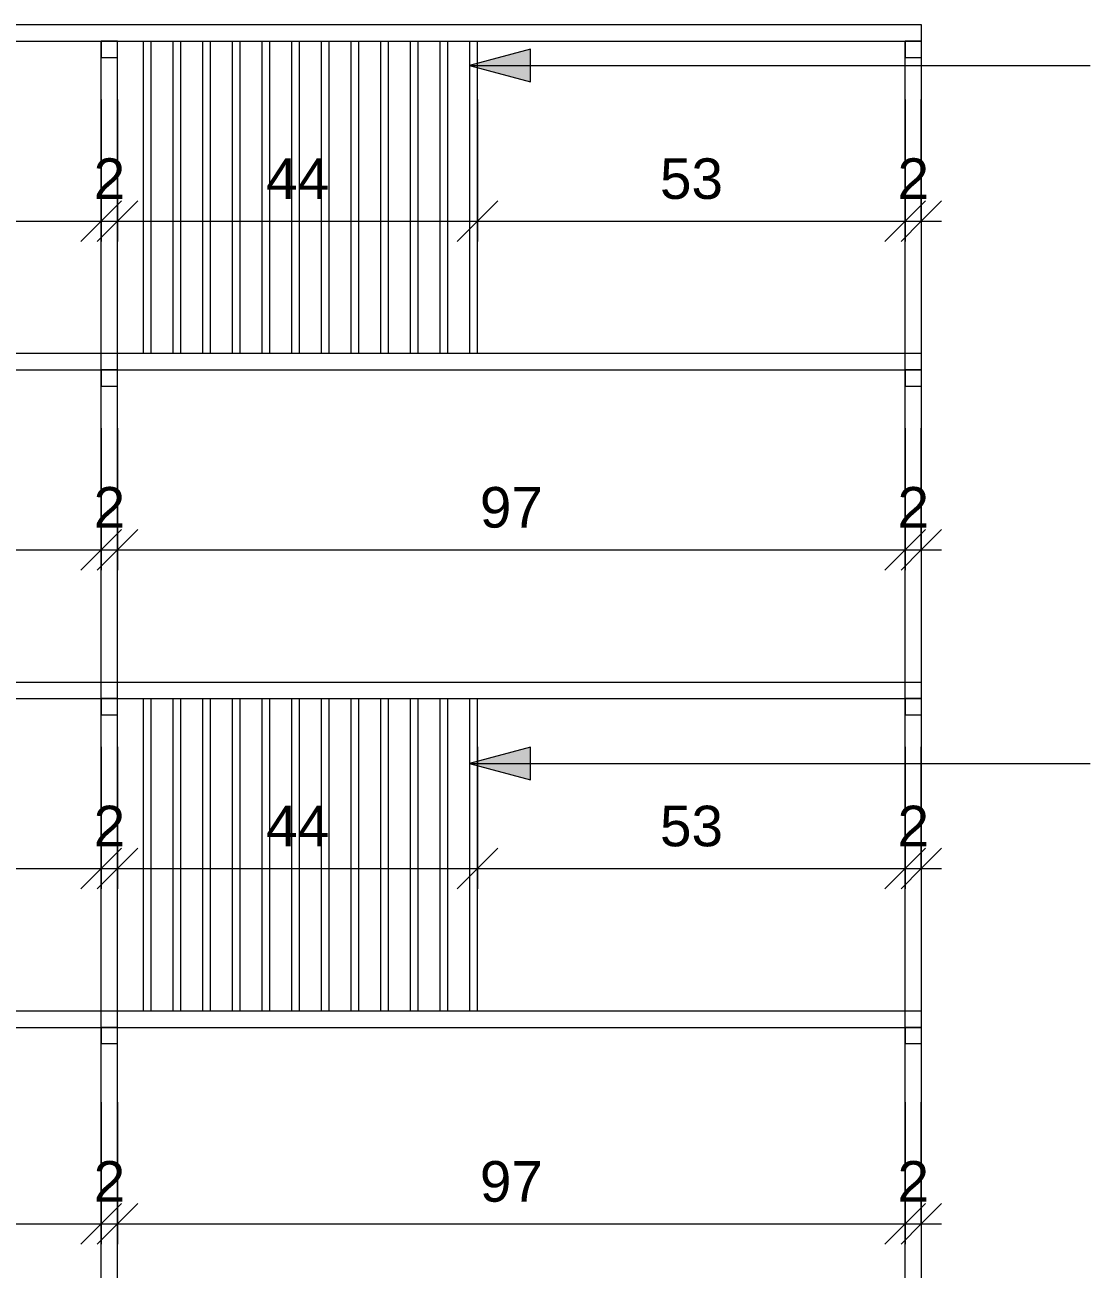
# Model space of a CAD drawing. Header units: millimetres. Extents: x 5688 to 18484, y 2540 to 6636.
# Drawn here: x 14110 to 15422, y 4137 to 5670 of the extents above; entities that cross this region are included whole.
import ezdxf

# ---------------------------------------------------------------- set-up
doc = ezdxf.new("R2010")
doc.units = ezdxf.units.MM
doc.linetypes.add('Overhead', pattern=[3.96875, 2.38125, -1.5875])
for name, color, linetype, lineweight in [('A-ANNO-DIMS', 211, 'Continuous', 9), ('A-ANNO-DIMS-25', 211, 'Continuous', 9), ('A-FLOR-OVHD', 1, 'Overhead', 9), ('G-ANNO-TEXT', 231, 'Continuous', 9), ('I-FURN', 30, 'Continuous', 9)]:
    doc.layers.add(name, color=color, linetype=linetype, lineweight=lineweight)
doc.styles.add('@Arial Unicode MS', font='ARIALUNI.TTF', dxfattribs={"height": 50})
doc.dimstyles.new('CRT_-__Metros_-_Linha_de_chamada_3_5_mm_1', dxfattribs={"dimscale": 304.8, "dimtxt": 50.292243, "dimasz": 0.164042, "dimexe": 0.082021, "dimexo": 0.0625, "dimgap": 0.04101, "dimtad": 1, "dimdec": 0, "dimlfac": 0.1, "dimdsep": 46, "dimtxsty": '@Arial Unicode MS', "dimblk1": 'OBLIQUE', "dimblk2": 'OBLIQUE', "dimsah": 1, "dimcen": 0.09, "dimdle": 0.082021, "dimazin": 0, "dimtfac": 1, "dimtdec": 4, "dimtix": 1, "dimtmove": 0, "dimatfit": 3, "dimfxl": 0.492126, "dimfxlon": 1, "dimtvp": 1, "dimtolj": 1, "dimtzin": 0, "dimarcsym": 2})

# ---------------------------------------------------------------- blocks, each defined once
blk = doc.blocks.new('estante - estante-4589433-VISTA FRONTAL ESTANTE MEZANINO')
at = {"layer": 'I-FURN'}
for p, q in [((7479.7, 5670), (5479.7, 5670)), ((7479.7, 5650), (7479.7, 5670)), ((5479.7, 5650), (7479.7, 5650)), ((6489.7, 5650), (6469.7, 5650)), ((6469.7, 5650), (6469.7, 5630)), ((6469.7, 5650), (6489.7, 5650)), ((6469.7, 3000), (6469.7, 5650)), ((6489.7, 5630), (6489.7, 5650)), ((6489.7, 3000), (6489.7, 5650)), ((6521.2, 5650), (6521.2, 5265)), ((6531.2, 5265), (6531.2, 5650)), ((6557.7, 5650), (6557.7, 5265)), ((6567.7, 5265), (6567.7, 5650)), ((6594.3, 5650), (6594.3, 5265)), ((6604.3, 5265), (6604.3, 5650)), ((6630.8, 5650), (6630.8, 5265)), ((6640.8, 5265), (6640.8, 5650)), ((6667.3, 5650), (6667.3, 5265)), ((6677.3, 5265), (6677.3, 5650)), ((6703.9, 5650), (6703.9, 5265)), ((6713.9, 5265), (6713.9, 5650)), ((6740.4, 5650), (6740.4, 5265)), ((6750.4, 5265), (6750.4, 5650)), ((6777, 5650), (6777, 5265)), ((6787, 5265), (6787, 5650)), ((6813.5, 5650), (6813.5, 5265)), ((6823.5, 5265), (6823.5, 5650)), ((6850, 5650), (6850, 5265)), ((6860, 5265), (6860, 5650)), ((6886.6, 5650), (6886.6, 5265)), ((6896.6, 5265), (6896.6, 5650)), ((6923.1, 5650), (6923.1, 5265)), ((6933.1, 5265), (6933.1, 5650)), ((7479.7, 5650), (7459.7, 5650)), ((7459.7, 5650), (7459.7, 5630)), ((7459.7, 5650), (7479.7, 5650)), ((7459.7, 3000), (7459.7, 5650)), ((7479.7, 5630), (7479.7, 5650)), ((7479.7, 3000), (7479.7, 5650)), ((6469.7, 5630), (6489.7, 5630)), ((7459.7, 5630), (7479.7, 5630)), ((7479.7, 5265), (5479.7, 5265)), ((7479.7, 5245), (7479.7, 5265)), ((5479.7, 5245), (7479.7, 5245)), ((6489.7, 5245), (6469.7, 5245)), ((6469.7, 5245), (6469.7, 5225)), ((6489.7, 5225), (6489.7, 5245)), ((7479.7, 5245), (7459.7, 5245)), ((7459.7, 5245), (7459.7, 5225)), ((7479.7, 5225), (7479.7, 5245)), ((6469.7, 5225), (6489.7, 5225)), ((7459.7, 5225), (7479.7, 5225)), ((7479.7, 4860), (5479.7, 4860)), ((7479.7, 4840), (7479.7, 4860)), ((5479.7, 4840), (7479.7, 4840)), ((6489.7, 4840), (6469.7, 4840)), ((6469.7, 4840), (6469.7, 4820)), ((6489.7, 4820), (6489.7, 4840)), ((6521.2, 4840), (6521.2, 4455)), ((6531.2, 4455), (6531.2, 4840)), ((6557.7, 4840), (6557.7, 4455)), ((6567.7, 4455), (6567.7, 4840)), ((6594.3, 4840), (6594.3, 4455)), ((6604.3, 4455), (6604.3, 4840)), ((6630.8, 4840), (6630.8, 4455)), ((6640.8, 4455), (6640.8, 4840)), ((6667.3, 4840), (6667.3, 4455)), ((6677.3, 4455), (6677.3, 4840)), ((6703.9, 4840), (6703.9, 4455)), ((6713.9, 4455), (6713.9, 4840)), ((6740.4, 4840), (6740.4, 4455)), ((6750.4, 4455), (6750.4, 4840)), ((6777, 4840), (6777, 4455)), ((6787, 4455), (6787, 4840)), ((6813.5, 4840), (6813.5, 4455)), ((6823.5, 4455), (6823.5, 4840)), ((6850, 4840), (6850, 4455)), ((6860, 4455), (6860, 4840)), ((6886.6, 4840), (6886.6, 4455)), ((6896.6, 4455), (6896.6, 4840)), ((6923.1, 4840), (6923.1, 4455)), ((6933.1, 4455), (6933.1, 4840)), ((7479.7, 4840), (7459.7, 4840)), ((7459.7, 4840), (7459.7, 4820)), ((7479.7, 4820), (7479.7, 4840)), ((6469.7, 4820), (6489.7, 4820)), ((7459.7, 4820), (7479.7, 4820)), ((7479.7, 4455), (5479.7, 4455)), ((7479.7, 4435), (7479.7, 4455)), ((5479.7, 4435), (7479.7, 4435)), ((6489.7, 4435), (6469.7, 4435)), ((6469.7, 4435), (6469.7, 4415)), ((6489.7, 4415), (6489.7, 4435)), ((7479.7, 4435), (7459.7, 4435)), ((7459.7, 4435), (7459.7, 4415)), ((7479.7, 4415), (7479.7, 4435)), ((6469.7, 4415), (6489.7, 4415)), ((7459.7, 4415), (7479.7, 4415))]:
    blk.add_line(p, q, dxfattribs=at)
blk = doc.blocks.new('DIMBLOCK40-VISTA FRONTAL ESTANTE MEZANINO')
at = {"layer": 'A-ANNO-DIMS-25'}
for p, q in [((13729.2, 4342.9), (13729.2, 4167.9)), ((13729.2, 4192.9), (13729.2, 4342.9)), ((14204.2, 4342.9), (14204.2, 4167.9)), ((14204.2, 4192.9), (14204.2, 4342.9)), ((13729.2, 4192.9), (14204.2, 4192.9))]:
    blk.add_line(p, q, dxfattribs=at)
at = {"layer": 'A-ANNO-DIMS-25', "lineweight": 18}
for p, q in [((13729.2, 4192.9), (13754.2, 4217.9)), ((14204.2, 4192.9), (14229.2, 4217.9)), ((13729.2, 4192.9), (13704.2, 4167.9)), ((14204.2, 4192.9), (14179.2, 4167.9))]:
    blk.add_line(p, q, dxfattribs=at)
at = {"layer": 'A-ANNO-DIMS-25', "color": 0, "insert": (13928, 4270.3), "char_height": 50, "width": 92.937, "attachment_point": 1, "line_spacing_factor": 1.117605, "style": '@Arial Unicode MS'}
blk.add_mtext('48', dxfattribs=at)
blk = doc.blocks.new('_Oblique')
at = {"color": 0, "linetype": 'ByBlock', "lineweight": -2}
blk.add_line((-0.5, -0.5), (0.5, 0.5), dxfattribs=at)
blk = doc.blocks.new('DIMBLOCK41-VISTA FRONTAL ESTANTE MEZANINO')
at = {"layer": 'A-ANNO-DIMS-25'}
for p, q in [((14204.2, 4342.9), (14204.2, 4167.9)), ((14204.2, 4192.9), (14204.2, 4342.9)), ((14224.2, 4342.9), (14224.2, 4167.9)), ((14224.2, 4192.9), (14224.2, 4342.9)), ((14204.2, 4192.9), (14224.2, 4192.9))]:
    blk.add_line(p, q, dxfattribs=at)
at = {"layer": 'A-ANNO-DIMS-25', "lineweight": 18}
for p, q in [((14204.2, 4192.9), (14229.2, 4217.9)), ((14224.2, 4192.9), (14249.2, 4217.9)), ((14204.2, 4192.9), (14179.2, 4167.9)), ((14224.2, 4192.9), (14199.2, 4167.9))]:
    blk.add_line(p, q, dxfattribs=at)
at = {"layer": 'A-ANNO-DIMS-25', "color": 0, "insert": (14194.9, 4270.3), "char_height": 50, "width": 46.468, "attachment_point": 1, "line_spacing_factor": 1.117605, "style": '@Arial Unicode MS'}
blk.add_mtext('2', dxfattribs=at)
blk = doc.blocks.new('DIMBLOCK42-VISTA FRONTAL ESTANTE MEZANINO')
at = {"layer": 'A-ANNO-DIMS-25'}
for p, q in [((14224.2, 4342.9), (14224.2, 4167.9)), ((14224.2, 4192.9), (14224.2, 4342.9)), ((15194.2, 4342.9), (15194.2, 4167.9)), ((15194.2, 4192.9), (15194.2, 4342.9)), ((14224.2, 4192.9), (15194.2, 4192.9))]:
    blk.add_line(p, q, dxfattribs=at)
at = {"layer": 'A-ANNO-DIMS-25', "lineweight": 18}
for p, q in [((14224.2, 4192.9), (14249.2, 4217.9)), ((15194.2, 4192.9), (15219.2, 4217.9)), ((14224.2, 4192.9), (14199.2, 4167.9)), ((15194.2, 4192.9), (15169.2, 4167.9))]:
    blk.add_line(p, q, dxfattribs=at)
at = {"layer": 'A-ANNO-DIMS-25', "color": 0, "insert": (14670.5, 4270.3), "char_height": 50, "width": 92.937, "attachment_point": 1, "line_spacing_factor": 1.117605, "style": '@Arial Unicode MS'}
blk.add_mtext('97', dxfattribs=at)
blk = doc.blocks.new('DIMBLOCK43-VISTA FRONTAL ESTANTE MEZANINO')
at = {"layer": 'A-ANNO-DIMS-25'}
for p, q in [((15194.2, 4342.9), (15194.2, 4167.9)), ((15194.2, 4192.9), (15194.2, 4342.9)), ((15214.2, 4342.9), (15214.2, 4167.9)), ((15214.2, 4192.9), (15214.2, 4342.9)), ((15194.2, 4192.9), (15239.2, 4192.9))]:
    blk.add_line(p, q, dxfattribs=at)
at = {"layer": 'A-ANNO-DIMS-25', "lineweight": 18}
for p, q in [((15194.2, 4192.9), (15219.2, 4217.9)), ((15214.2, 4192.9), (15239.2, 4217.9)), ((15194.2, 4192.9), (15169.2, 4167.9)), ((15214.2, 4192.9), (15189.2, 4167.9))]:
    blk.add_line(p, q, dxfattribs=at)
at = {"layer": 'A-ANNO-DIMS-25', "color": 0, "insert": (15184.9, 4270.3), "char_height": 50, "width": 46.468, "attachment_point": 1, "line_spacing_factor": 1.117605, "style": '@Arial Unicode MS'}
blk.add_mtext('2', dxfattribs=at)
blk = doc.blocks.new('DIMBLOCK45-VISTA FRONTAL ESTANTE MEZANINO')
at = {"layer": 'A-ANNO-DIMS-25'}
for p, q in [((13234.2, 4780.7), (13234.2, 4605.7)), ((13234.2, 4630.7), (13234.2, 4780.7)), ((14204.2, 4780.7), (14204.2, 4605.7)), ((14204.2, 4630.7), (14204.2, 4780.7)), ((13234.2, 4630.7), (14204.2, 4630.7))]:
    blk.add_line(p, q, dxfattribs=at)
at = {"layer": 'A-ANNO-DIMS-25', "lineweight": 18}
for p, q in [((13234.2, 4630.7), (13259.2, 4655.7)), ((14204.2, 4630.7), (14229.2, 4655.7)), ((13234.2, 4630.7), (13209.2, 4605.7)), ((14204.2, 4630.7), (14179.2, 4605.7))]:
    blk.add_line(p, q, dxfattribs=at)
at = {"layer": 'A-ANNO-DIMS-25', "color": 0, "insert": (13680.5, 4708.1), "char_height": 50, "width": 92.937, "attachment_point": 1, "line_spacing_factor": 1.117605, "style": '@Arial Unicode MS'}
blk.add_mtext('97', dxfattribs=at)
blk = doc.blocks.new('DIMBLOCK46-VISTA FRONTAL ESTANTE MEZANINO')
at = {"layer": 'A-ANNO-DIMS-25'}
for p, q in [((14204.2, 4780.7), (14204.2, 4605.7)), ((14204.2, 4630.7), (14204.2, 4780.7)), ((14224.2, 4780.7), (14224.2, 4605.7)), ((14224.2, 4630.7), (14224.2, 4780.7)), ((14204.2, 4630.7), (14224.2, 4630.7))]:
    blk.add_line(p, q, dxfattribs=at)
at = {"layer": 'A-ANNO-DIMS-25', "lineweight": 18}
for p, q in [((14204.2, 4630.7), (14229.2, 4655.7)), ((14224.2, 4630.7), (14249.2, 4655.7)), ((14204.2, 4630.7), (14179.2, 4605.7)), ((14224.2, 4630.7), (14199.2, 4605.7))]:
    blk.add_line(p, q, dxfattribs=at)
at = {"layer": 'A-ANNO-DIMS-25', "color": 0, "insert": (14194.9, 4708.1), "char_height": 50, "width": 46.468, "attachment_point": 1, "line_spacing_factor": 1.117605, "style": '@Arial Unicode MS'}
blk.add_mtext('2', dxfattribs=at)
blk = doc.blocks.new('DIMBLOCK47-VISTA FRONTAL ESTANTE MEZANINO')
at = {"layer": 'A-ANNO-DIMS-25'}
for p, q in [((14224.2, 4780.7), (14224.2, 4605.7)), ((14224.2, 4630.7), (14224.2, 4780.7)), ((14667.7, 4780.7), (14667.7, 4605.7)), ((14667.7, 4630.7), (14667.7, 4780.7)), ((14224.2, 4630.7), (14667.7, 4630.7))]:
    blk.add_line(p, q, dxfattribs=at)
at = {"layer": 'A-ANNO-DIMS-25', "lineweight": 18}
for p, q in [((14224.2, 4630.7), (14249.2, 4655.7)), ((14667.7, 4630.7), (14692.7, 4655.7)), ((14224.2, 4630.7), (14199.2, 4605.7)), ((14667.7, 4630.7), (14642.7, 4605.7))]:
    blk.add_line(p, q, dxfattribs=at)
at = {"layer": 'A-ANNO-DIMS-25', "color": 0, "insert": (14407.3, 4708.1), "char_height": 50, "width": 92.937, "attachment_point": 1, "line_spacing_factor": 1.117605, "style": '@Arial Unicode MS'}
blk.add_mtext('44', dxfattribs=at)
blk = doc.blocks.new('DIMBLOCK48-VISTA FRONTAL ESTANTE MEZANINO')
at = {"layer": 'A-ANNO-DIMS-25'}
for p, q in [((14667.7, 4780.7), (14667.7, 4605.7)), ((14667.7, 4630.7), (14667.7, 4780.7)), ((15194.2, 4780.7), (15194.2, 4605.7)), ((15194.2, 4630.7), (15194.2, 4780.7)), ((14667.7, 4630.7), (15194.2, 4630.7))]:
    blk.add_line(p, q, dxfattribs=at)
at = {"layer": 'A-ANNO-DIMS-25', "lineweight": 18}
for p, q in [((14667.7, 4630.7), (14692.7, 4655.7)), ((15194.2, 4630.7), (15219.2, 4655.7)), ((14667.7, 4630.7), (14642.7, 4605.7)), ((15194.2, 4630.7), (15169.2, 4605.7))]:
    blk.add_line(p, q, dxfattribs=at)
at = {"layer": 'A-ANNO-DIMS-25', "color": 0, "insert": (14892.3, 4708.1), "char_height": 50, "width": 92.937, "attachment_point": 1, "line_spacing_factor": 1.117605, "style": '@Arial Unicode MS'}
blk.add_mtext('53', dxfattribs=at)
blk = doc.blocks.new('DIMBLOCK49-VISTA FRONTAL ESTANTE MEZANINO')
at = {"layer": 'A-ANNO-DIMS-25'}
for p, q in [((15194.2, 4780.7), (15194.2, 4605.7)), ((15194.2, 4630.7), (15194.2, 4780.7)), ((15214.2, 4780.7), (15214.2, 4605.7)), ((15214.2, 4630.7), (15214.2, 4780.7)), ((15194.2, 4630.7), (15239.2, 4630.7))]:
    blk.add_line(p, q, dxfattribs=at)
at = {"layer": 'A-ANNO-DIMS-25', "lineweight": 18}
for p, q in [((15194.2, 4630.7), (15219.2, 4655.7)), ((15214.2, 4630.7), (15239.2, 4655.7)), ((15194.2, 4630.7), (15169.2, 4605.7)), ((15214.2, 4630.7), (15189.2, 4605.7))]:
    blk.add_line(p, q, dxfattribs=at)
at = {"layer": 'A-ANNO-DIMS-25', "color": 0, "insert": (15184.9, 4708.1), "char_height": 50, "width": 46.468, "attachment_point": 1, "line_spacing_factor": 1.117605, "style": '@Arial Unicode MS'}
blk.add_mtext('2', dxfattribs=at)
blk = doc.blocks.new('DIMBLOCK53-VISTA FRONTAL ESTANTE MEZANINO')
at = {"layer": 'A-ANNO-DIMS-25'}
for p, q in [((13729.2, 5173.3), (13729.2, 4998.3)), ((13729.2, 5023.3), (13729.2, 5173.3)), ((14204.2, 5173.3), (14204.2, 4998.3)), ((14204.2, 5023.3), (14204.2, 5173.3)), ((13729.2, 5023.3), (14204.2, 5023.3))]:
    blk.add_line(p, q, dxfattribs=at)
at = {"layer": 'A-ANNO-DIMS-25', "lineweight": 18}
for p, q in [((13729.2, 5023.3), (13754.2, 5048.3)), ((14204.2, 5023.3), (14229.2, 5048.3)), ((13729.2, 5023.3), (13704.2, 4998.3)), ((14204.2, 5023.3), (14179.2, 4998.3))]:
    blk.add_line(p, q, dxfattribs=at)
at = {"layer": 'A-ANNO-DIMS-25', "color": 0, "insert": (13928, 5100.7), "char_height": 50, "width": 92.937, "attachment_point": 1, "line_spacing_factor": 1.117605, "style": '@Arial Unicode MS'}
blk.add_mtext('48', dxfattribs=at)
blk = doc.blocks.new('DIMBLOCK54-VISTA FRONTAL ESTANTE MEZANINO')
at = {"layer": 'A-ANNO-DIMS-25'}
for p, q in [((14204.2, 5173.3), (14204.2, 4998.3)), ((14204.2, 5023.3), (14204.2, 5173.3)), ((14224.2, 5173.3), (14224.2, 4998.3)), ((14224.2, 5023.3), (14224.2, 5173.3)), ((14204.2, 5023.3), (14224.2, 5023.3))]:
    blk.add_line(p, q, dxfattribs=at)
at = {"layer": 'A-ANNO-DIMS-25', "lineweight": 18}
for p, q in [((14204.2, 5023.3), (14229.2, 5048.3)), ((14224.2, 5023.3), (14249.2, 5048.3)), ((14204.2, 5023.3), (14179.2, 4998.3)), ((14224.2, 5023.3), (14199.2, 4998.3))]:
    blk.add_line(p, q, dxfattribs=at)
at = {"layer": 'A-ANNO-DIMS-25', "color": 0, "insert": (14194.9, 5100.7), "char_height": 50, "width": 46.468, "attachment_point": 1, "line_spacing_factor": 1.117605, "style": '@Arial Unicode MS'}
blk.add_mtext('2', dxfattribs=at)
blk = doc.blocks.new('DIMBLOCK55-VISTA FRONTAL ESTANTE MEZANINO')
at = {"layer": 'A-ANNO-DIMS-25'}
for p, q in [((14224.2, 5173.3), (14224.2, 4998.3)), ((14224.2, 5023.3), (14224.2, 5173.3)), ((15194.2, 5173.3), (15194.2, 4998.3)), ((15194.2, 5023.3), (15194.2, 5173.3)), ((14224.2, 5023.3), (15194.2, 5023.3))]:
    blk.add_line(p, q, dxfattribs=at)
at = {"layer": 'A-ANNO-DIMS-25', "lineweight": 18}
for p, q in [((14224.2, 5023.3), (14249.2, 5048.3)), ((15194.2, 5023.3), (15219.2, 5048.3)), ((14224.2, 5023.3), (14199.2, 4998.3)), ((15194.2, 5023.3), (15169.2, 4998.3))]:
    blk.add_line(p, q, dxfattribs=at)
at = {"layer": 'A-ANNO-DIMS-25', "color": 0, "insert": (14670.5, 5100.7), "char_height": 50, "width": 92.937, "attachment_point": 1, "line_spacing_factor": 1.117605, "style": '@Arial Unicode MS'}
blk.add_mtext('97', dxfattribs=at)
blk = doc.blocks.new('DIMBLOCK56-VISTA FRONTAL ESTANTE MEZANINO')
at = {"layer": 'A-ANNO-DIMS-25'}
for p, q in [((15194.2, 5173.3), (15194.2, 4998.3)), ((15194.2, 5023.3), (15194.2, 5173.3)), ((15214.2, 5173.3), (15214.2, 4998.3)), ((15214.2, 5023.3), (15214.2, 5173.3)), ((15194.2, 5023.3), (15239.2, 5023.3))]:
    blk.add_line(p, q, dxfattribs=at)
at = {"layer": 'A-ANNO-DIMS-25', "lineweight": 18}
for p, q in [((15194.2, 5023.3), (15219.2, 5048.3)), ((15214.2, 5023.3), (15239.2, 5048.3)), ((15194.2, 5023.3), (15169.2, 4998.3)), ((15214.2, 5023.3), (15189.2, 4998.3))]:
    blk.add_line(p, q, dxfattribs=at)
at = {"layer": 'A-ANNO-DIMS-25', "color": 0, "insert": (15184.9, 5100.7), "char_height": 50, "width": 46.468, "attachment_point": 1, "line_spacing_factor": 1.117605, "style": '@Arial Unicode MS'}
blk.add_mtext('2', dxfattribs=at)
blk = doc.blocks.new('DIMBLOCK58-VISTA FRONTAL ESTANTE MEZANINO')
at = {"layer": 'A-ANNO-DIMS-25'}
for p, q in [((13234.2, 5578.2), (13234.2, 5403.2)), ((13234.2, 5428.2), (13234.2, 5578.2)), ((14204.2, 5578.2), (14204.2, 5403.2)), ((14204.2, 5428.2), (14204.2, 5578.2)), ((13234.2, 5428.2), (14204.2, 5428.2))]:
    blk.add_line(p, q, dxfattribs=at)
at = {"layer": 'A-ANNO-DIMS-25', "lineweight": 18}
for p, q in [((13234.2, 5428.2), (13259.2, 5453.2)), ((14204.2, 5428.2), (14229.2, 5453.2)), ((13234.2, 5428.2), (13209.2, 5403.2)), ((14204.2, 5428.2), (14179.2, 5403.2))]:
    blk.add_line(p, q, dxfattribs=at)
at = {"layer": 'A-ANNO-DIMS-25', "color": 0, "insert": (13680.5, 5505.6), "char_height": 50, "width": 92.937, "attachment_point": 1, "line_spacing_factor": 1.117605, "style": '@Arial Unicode MS'}
blk.add_mtext('97', dxfattribs=at)
blk = doc.blocks.new('DIMBLOCK59-VISTA FRONTAL ESTANTE MEZANINO')
at = {"layer": 'A-ANNO-DIMS-25'}
for p, q in [((14204.2, 5578.2), (14204.2, 5403.2)), ((14204.2, 5428.2), (14204.2, 5578.2)), ((14224.2, 5578.2), (14224.2, 5403.2)), ((14224.2, 5428.2), (14224.2, 5578.2)), ((14204.2, 5428.2), (14224.2, 5428.2))]:
    blk.add_line(p, q, dxfattribs=at)
at = {"layer": 'A-ANNO-DIMS-25', "lineweight": 18}
for p, q in [((14204.2, 5428.2), (14229.2, 5453.2)), ((14224.2, 5428.2), (14249.2, 5453.2)), ((14204.2, 5428.2), (14179.2, 5403.2)), ((14224.2, 5428.2), (14199.2, 5403.2))]:
    blk.add_line(p, q, dxfattribs=at)
at = {"layer": 'A-ANNO-DIMS-25', "color": 0, "insert": (14194.9, 5505.6), "char_height": 50, "width": 46.468, "attachment_point": 1, "line_spacing_factor": 1.117605, "style": '@Arial Unicode MS'}
blk.add_mtext('2', dxfattribs=at)
blk = doc.blocks.new('DIMBLOCK60-VISTA FRONTAL ESTANTE MEZANINO')
at = {"layer": 'A-ANNO-DIMS-25'}
for p, q in [((14224.2, 5578.2), (14224.2, 5403.2)), ((14224.2, 5428.2), (14224.2, 5578.2)), ((14667.7, 5578.2), (14667.7, 5403.2)), ((14667.7, 5428.2), (14667.7, 5578.2)), ((14224.2, 5428.2), (14667.7, 5428.2))]:
    blk.add_line(p, q, dxfattribs=at)
at = {"layer": 'A-ANNO-DIMS-25', "lineweight": 18}
for p, q in [((14224.2, 5428.2), (14249.2, 5453.2)), ((14667.7, 5428.2), (14692.7, 5453.2)), ((14224.2, 5428.2), (14199.2, 5403.2)), ((14667.7, 5428.2), (14642.7, 5403.2))]:
    blk.add_line(p, q, dxfattribs=at)
at = {"layer": 'A-ANNO-DIMS-25', "color": 0, "insert": (14407.3, 5505.6), "char_height": 50, "width": 92.937, "attachment_point": 1, "line_spacing_factor": 1.117605, "style": '@Arial Unicode MS'}
blk.add_mtext('44', dxfattribs=at)
blk = doc.blocks.new('DIMBLOCK61-VISTA FRONTAL ESTANTE MEZANINO')
at = {"layer": 'A-ANNO-DIMS-25'}
for p, q in [((14667.7, 5578.2), (14667.7, 5403.2)), ((14667.7, 5428.2), (14667.7, 5578.2)), ((15194.2, 5578.2), (15194.2, 5403.2)), ((15194.2, 5428.2), (15194.2, 5578.2)), ((14667.7, 5428.2), (15194.2, 5428.2))]:
    blk.add_line(p, q, dxfattribs=at)
at = {"layer": 'A-ANNO-DIMS-25', "lineweight": 18}
for p, q in [((14667.7, 5428.2), (14692.7, 5453.2)), ((15194.2, 5428.2), (15219.2, 5453.2)), ((14667.7, 5428.2), (14642.7, 5403.2)), ((15194.2, 5428.2), (15169.2, 5403.2))]:
    blk.add_line(p, q, dxfattribs=at)
at = {"layer": 'A-ANNO-DIMS-25', "color": 0, "insert": (14892.3, 5505.6), "char_height": 50, "width": 92.937, "attachment_point": 1, "line_spacing_factor": 1.117605, "style": '@Arial Unicode MS'}
blk.add_mtext('53', dxfattribs=at)
blk = doc.blocks.new('DIMBLOCK62-VISTA FRONTAL ESTANTE MEZANINO')
at = {"layer": 'A-ANNO-DIMS-25'}
for p, q in [((15194.2, 5578.2), (15194.2, 5403.2)), ((15194.2, 5428.2), (15194.2, 5578.2)), ((15214.2, 5578.2), (15214.2, 5403.2)), ((15214.2, 5428.2), (15214.2, 5578.2)), ((15194.2, 5428.2), (15239.2, 5428.2))]:
    blk.add_line(p, q, dxfattribs=at)
at = {"layer": 'A-ANNO-DIMS-25', "lineweight": 18}
for p, q in [((15194.2, 5428.2), (15219.2, 5453.2)), ((15214.2, 5428.2), (15239.2, 5453.2)), ((15194.2, 5428.2), (15169.2, 5403.2)), ((15214.2, 5428.2), (15189.2, 5403.2))]:
    blk.add_line(p, q, dxfattribs=at)
at = {"layer": 'A-ANNO-DIMS-25', "color": 0, "insert": (15184.9, 5505.6), "char_height": 50, "width": 46.468, "attachment_point": 1, "line_spacing_factor": 1.117605, "style": '@Arial Unicode MS'}
blk.add_mtext('2', dxfattribs=at)

msp = doc.modelspace()

# ---------------------------------------------------------------- hatches: boundary and pattern name
at = {"layer": 'G-ANNO-TEXT'}
for points in [[(14657.952, 5620.01), (14732.952, 5599.914), (14732.952, 5640.107)], [(14657.952, 4760.01), (14732.952, 4739.914), (14732.952, 4780.107)]]:
    msp.add_hatch(color=7, dxfattribs=at).paths.add_polyline_path(points)

# ---------------------------------------------------------------- linework, layer by layer
at = {"layer": 'A-FLOR-OVHD'}
for p, q in [((14667.706, 5265), (14667.706, 5650)), ((14667.706, 4455), (14667.706, 4840))]:
    msp.add_line(p, q, dxfattribs=at)
at = {"layer": 'G-ANNO-TEXT', "color": 7}
for p, q in [((14732.952, 5640.107), (14657.952, 5620.01)), ((14732.952, 5599.914), (14732.952, 5640.107)), ((14657.952, 5620.01), (14732.952, 5599.914)), ((14657.952, 5620.01), (15422.06, 5620.01)), ((14732.952, 4780.107), (14657.952, 4760.01)), ((14732.952, 4739.914), (14732.952, 4780.107)), ((14657.952, 4760.01), (14732.952, 4739.914)), ((14657.952, 4760.01), (15422.06, 4760.01))]:
    msp.add_line(p, q, dxfattribs=at)

# ---------------------------------------------------------------- block references
at = {"layer": 'I-FURN'}
msp.add_blockref('estante - estante-4589433-VISTA FRONTAL ESTANTE MEZANINO', (7734.594, 0), dxfattribs=at)

# ---------------------------------------------------------------- dimensions: what is measured, and where the dimension line sits
at = {"layer": 'A-ANNO-DIMS'}
for base, p1, p2, override, picture, middle in [((14204.245, 5428.21), (13234.245, 5578.21), (14204.245, 5578.21), {"dimpost": '<>', "dimfxl": 970}, 'DIMBLOCK58-VISTA FRONTAL ESTANTE MEZANINO', (13719.245, 5466.256)), ((14224.245, 5428.21), (14204.245, 5578.21), (14224.245, 5578.21), {"dimpost": '<>', "dimfxl": 20}, 'DIMBLOCK59-VISTA FRONTAL ESTANTE MEZANINO', (14214.245, 5465.83)), ((14667.706, 5428.21), (14224.245, 5578.21), (14667.706, 5578.21), {"dimpost": '<>', "dimfxl": 443.461538}, 'DIMBLOCK60-VISTA FRONTAL ESTANTE MEZANINO', (14445.976, 5465.71)), ((15194.245, 5428.21), (14667.706, 5578.21), (15194.245, 5578.21), {"dimpost": '<>', "dimfxl": 526.538462}, 'DIMBLOCK61-VISTA FRONTAL ESTANTE MEZANINO', (14930.976, 5466.256)), ((15214.245, 5428.21), (15194.245, 5578.21), (15214.245, 5578.21), {"dimpost": '<>', "dimfxl": 20}, 'DIMBLOCK62-VISTA FRONTAL ESTANTE MEZANINO', (15204.245, 5465.83)), ((14204.244909801, 5023.251925627), (13729.244909801, 5173.251925627), (14204.244909801, 5173.251925627), {"dimpost": '<>', "dimfxl": 475}, 'DIMBLOCK53-VISTA FRONTAL ESTANTE MEZANINO', (13966.744909801, 5061.297628368)), ((14224.245, 5023.252), (14204.245, 5173.252), (14224.245, 5173.252), {"dimpost": '<>', "dimfxl": 20}, 'DIMBLOCK54-VISTA FRONTAL ESTANTE MEZANINO', (14214.245, 5060.871)), ((15194.245, 5023.252), (14224.245, 5173.252), (15194.245, 5173.252), {"dimpost": '<>', "dimfxl": 970}, 'DIMBLOCK55-VISTA FRONTAL ESTANTE MEZANINO', (14709.245, 5061.298)), ((15214.245, 5023.252), (15194.245, 5173.252), (15214.245, 5173.252), {"dimpost": '<>', "dimfxl": 20}, 'DIMBLOCK56-VISTA FRONTAL ESTANTE MEZANINO', (15204.245, 5060.871)), ((14204.245, 4630.699), (13234.245, 4780.699), (14204.245, 4780.699), {"dimpost": '<>', "dimfxl": 970}, 'DIMBLOCK45-VISTA FRONTAL ESTANTE MEZANINO', (13719.245, 4668.745)), ((14224.245, 4630.699), (14204.245, 4780.699), (14224.245, 4780.699), {"dimpost": '<>', "dimfxl": 20}, 'DIMBLOCK46-VISTA FRONTAL ESTANTE MEZANINO', (14214.245, 4668.319)), ((14667.706, 4630.699), (14224.245, 4780.699), (14667.706, 4780.699), {"dimpost": '<>', "dimfxl": 443.461538}, 'DIMBLOCK47-VISTA FRONTAL ESTANTE MEZANINO', (14445.976, 4668.199)), ((15194.245, 4630.699), (14667.706, 4780.699), (15194.245, 4780.699), {"dimpost": '<>', "dimfxl": 526.538462}, 'DIMBLOCK48-VISTA FRONTAL ESTANTE MEZANINO', (14930.976, 4668.745)), ((15214.245, 4630.699), (15194.245, 4780.699), (15214.245, 4780.699), {"dimpost": '<>', "dimfxl": 20}, 'DIMBLOCK49-VISTA FRONTAL ESTANTE MEZANINO', (15204.245, 4668.319)), ((14204.244909801, 4192.870991201), (13729.244909801, 4342.870991201), (14204.244909801, 4342.870991201), {"dimpost": '<>', "dimfxl": 475}, 'DIMBLOCK40-VISTA FRONTAL ESTANTE MEZANINO', (13966.744909801, 4230.916693942)), ((14224.245, 4192.871), (14204.245, 4342.871), (14224.245, 4342.871), {"dimpost": '<>', "dimfxl": 20}, 'DIMBLOCK41-VISTA FRONTAL ESTANTE MEZANINO', (14214.245, 4230.49)), ((15194.245, 4192.871), (14224.245, 4342.871), (15194.245, 4342.871), {"dimpost": '<>', "dimfxl": 970}, 'DIMBLOCK42-VISTA FRONTAL ESTANTE MEZANINO', (14709.245, 4230.917)), ((15214.245, 4192.871), (15194.245, 4342.871), (15214.245, 4342.871), {"dimpost": '<>', "dimfxl": 20}, 'DIMBLOCK43-VISTA FRONTAL ESTANTE MEZANINO', (15204.245, 4230.49))]:
    dim = msp.add_linear_dim(base=base, p1=p1, p2=p2, dimstyle='CRT_-__Metros_-_Linha_de_chamada_3_5_mm_1', override=override, dxfattribs=at)
    dim.commit()
    dim.dimension.update_dxf_attribs({"geometry": picture, "text_midpoint": middle})

doc.saveas('drawing.dxf')
